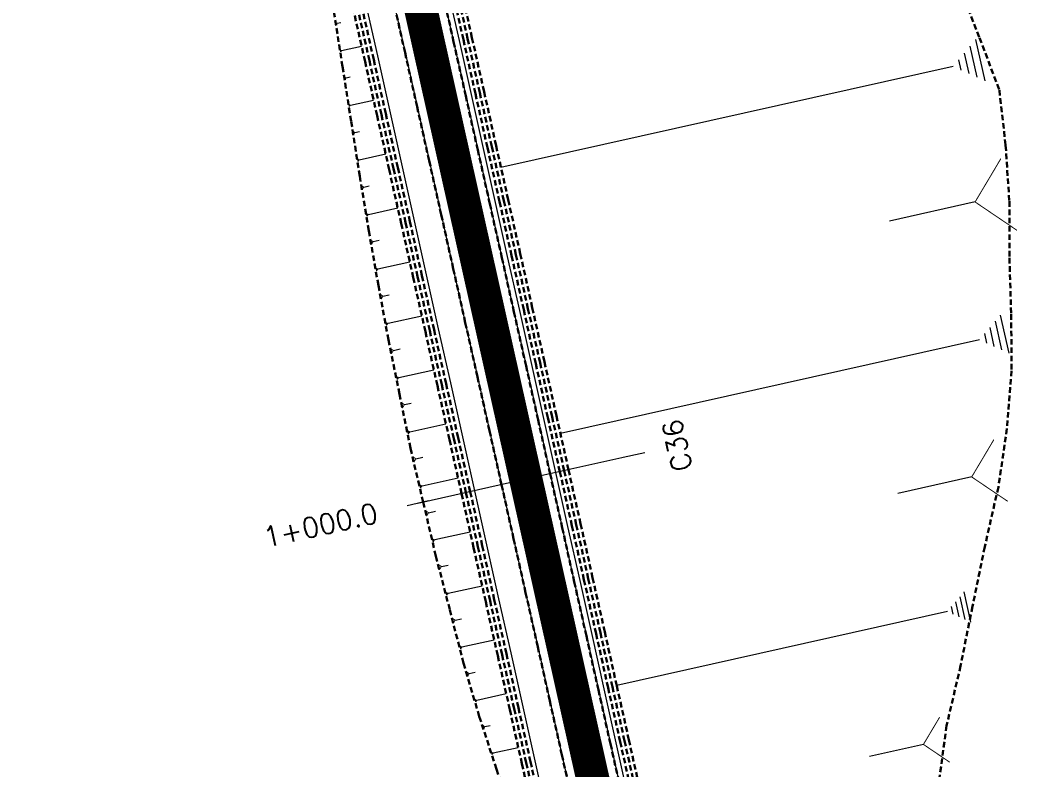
# Model space of a CAD drawing. Header units: metres. Extents: x 544752 to 548977, y 1840603 to 1844608.
# Drawn here: x 545367 to 545457.1, y 1843943.5 to 1844011.2 of the extents above; entities that cross this region are included whole.
import ezdxf

# ---------------------------------------------------------------- set-up
doc = ezdxf.new("R2010")
doc.units = ezdxf.units.M
doc.header["$MEASUREMENT"] = 0
for name, pattern in [('ACAD_ISO02W100', [15, 12, -3]), ('Anordnung Grundriss$0$GESTRICHELT', [0.75, 0.5, -0.25]), ('HIDDEN', [0.375, 0.25, -0.125])]:
    doc.linetypes.add(name, pattern=pattern)
doc.layers.add('C-ROAD', color=7, linetype='Continuous')
for name, color, linetype, lineweight in [('C-ROAD-CORR', 5, 'Continuous', 0), ('C-ROAD-SAMP', 150, 'HIDDEN', 0), ('C-ROAD-SAMP-TEXT', 11, 'Continuous', 0), ('C-TOPO-FEAT', 94, 'Continuous', 5)]:
    doc.layers.add(name, color=color, linetype=linetype, lineweight=lineweight)

msp = doc.modelspace()

# ---------------------------------------------------------------- linework, layer by layer
at = {"layer": 'C-ROAD-CORR', "color": 160, "linetype": 'Continuous'}
for p, q in [((545395.6941665894, 1844010.945979953, 733.9201215191057), (545396.0150480648, 1844011.017652303, 733.591333065825)), ((545454.2378972895, 1844005.740307714, 774.7810101103536), (545453.4049080436, 1844009.469651295, 774.7810101103536)), ((545395.9652307082, 1844008.536756684, 733.8813694853762), (545396.0020951456, 1844008.371712354, 733.8813694853762)), ((545395.9973461514, 1844008.522270216, 733.8531842756388), (545396.0249944793, 1844008.398486968, 733.8531842756388)), ((545396.0294615944, 1844008.507783747, 733.8249990659014), (545396.047893813, 1844008.425261582, 733.8249990659014)), ((545396.0615770374, 1844008.493297279, 733.7968138561639), (545396.0707931467, 1844008.452036196, 733.7968138561639)), ((545396.0936924805, 1844008.47881081, 733.7686286464265), (545397.9012216254, 1844008.882542005, 731.916559401687)), ((545453.5122163702, 1844006.06764412, 774.144136788037), (545452.8874744357, 1844008.864651806, 774.144136788037)), ((545452.0608545316, 1844006.722316934, 772.8703901434039), (545451.8526072202, 1844007.654652829, 772.8703901434039)), ((545452.786535451, 1844006.394980527, 773.5072634657205), (545452.3700408279, 1844008.259652318, 773.5072634657205)), ((545451.3351736123, 1844007.049653341, 772.2335168210874), (545410.4922243331, 1843997.926938638, 730.3841389360354)), ((545396.4935985741, 1844006.011699683, 733.616748916471), (545396.8701040094, 1844006.095796247, 733.2309658494773)), ((545396.8940141723, 1844003.544666304, 733.4643507644199), (545398.9889761551, 1844004.012598733, 731.3177659261481)), ((545396.7451244405, 1844003.611826716, 733.5950196237126), (545396.7878510515, 1844003.420537077, 733.5950196237126)), ((545396.7823468735, 1844003.595036613, 733.5623524088894), (545396.8143918316, 1844003.451569384, 733.5623524088894)), ((545396.8195693064, 1844003.57824651, 733.5296851940662), (545396.8409326118, 1844003.482601691, 733.5296851940662)), ((545396.8567917394, 1844003.561456407, 733.4970179792431), (545396.867473392, 1844003.513633997, 733.4970179792431)), ((545397.2930193407, 1844001.077418527, 733.3133876451506), (545397.7251508338, 1844001.173939772, 732.8706078148405)), ((545397.5204891586, 1843998.686387262, 733.3132363270765), (545397.5691629585, 1843998.468471697, 733.3132363270765)), ((545397.5628926445, 1843998.667260116, 733.2760221076614), (545397.5993979945, 1843998.503823442, 733.2760221076614)), ((545397.6052961305, 1843998.648132971, 733.2388078882464), (545397.6296330304, 1843998.539175188, 733.2388078882464)), ((545397.6476996164, 1843998.629005825, 733.2015936688313), (545397.6598680664, 1843998.574526934, 733.2015936688313)), ((545397.6901031024, 1843998.609878679, 733.1643794494162), (545400.0766663682, 1843999.142943411, 730.7190078559677)), ((545398.0968973893, 1843996.143861113, 733.005486679862), (545398.5838061472, 1843996.252617453, 732.5065797946789)), ((545453.3269198288, 1843994.800833665, 770.0206412966318), (545445.5837718581, 1843993.071317773, 762.0866911005793)), ((545398.517150167, 1843993.679953382, 732.8328941938421), (545401.1647932456, 1843994.271333115, 730.1200094082076)), ((545398.3289811834, 1843993.764831677, 732.9980353771812), (545398.3829796886, 1843993.52307708, 732.9980353771812)), ((545398.3760234292, 1843993.743612103, 732.9567500813464), (545398.4165223083, 1843993.562296156, 732.9567500813464)), ((545398.4230656752, 1843993.722392529, 732.9154647855116), (545398.4500649278, 1843993.601515231, 732.9154647855116)), ((545398.470107921, 1843993.701172956, 732.8741794896769), (545398.4836075475, 1843993.640734307, 732.8741794896769)), ((545398.9449320576, 1843991.217300692, 732.6526301070567), (545399.4782165021, 1843991.336415543, 732.106204772193)), ((545399.3832782814, 1843988.756408987, 732.4616017581191), (545402.2534197109, 1843989.397486135, 729.5207359444536)), ((545399.1792962569, 1843988.848420147, 732.640620809382), (545399.2378326013, 1843988.586349369, 732.640620809382)), ((545399.230291763, 1843988.825417357, 732.5958660465662), (545399.2741940214, 1843988.628864273, 732.5958660465662)), ((545399.2812872692, 1843988.802414567, 732.5511112837505), (545399.3105554413, 1843988.671379178, 732.5511112837505)), ((545399.3322827753, 1843988.779411777, 732.5063565209348), (545399.3469168614, 1843988.713894083, 732.5063565209348)), ((545399.831152675, 1843986.297200273, 732.2608553641577), (545400.4035304611, 1843986.425047046, 731.6743733717972)), ((545400.2925175107, 1843983.840374418, 732.046349693793), (545403.3424970949, 1843984.521620364, 728.9212142563234)), ((545455.7341063167, 1843981.433137236, 767.9867834488025), (545455.1550722192, 1843984.025508153, 767.9867834488025)), ((545456.4066944255, 1843981.12974966, 768.5770613685335), (545455.6346489622, 1843984.586244216, 768.5770613685335)), ((545400.0757543213, 1843983.93815084, 732.236585772732), (545400.1379584529, 1843983.659659154, 732.236585772732)), ((545400.1299451187, 1843983.913706735, 732.1890267529973), (545400.1765982173, 1843983.70483797, 732.1890267529973)), ((545400.184135916, 1843983.889262629, 732.1414677332625), (545400.2152379819, 1843983.750016786, 732.1414677332625)), ((545400.2383267133, 1843983.864818524, 732.0939087135278), (545400.2538777463, 1843983.795195602, 732.0939087135278)), ((545455.0615182079, 1843981.736524811, 767.3965055290715), (545454.6754954762, 1843983.464772089, 767.3965055290715)), ((545454.3889300991, 1843982.039912387, 766.8062276093406), (545454.1959187333, 1843982.904036026, 766.8062276093406)), ((545400.7699589424, 1843981.386630875, 731.8154225791707), (545401.3713755318, 1843981.520963778, 731.1991862259765)), ((545401.2702893999, 1843978.937275766, 731.5611154616337), (545404.4320790282, 1843979.643495695, 728.3214148209225)), ((545401.0455798286, 1843979.0386366, 731.7583254575426), (545401.1100643186, 1843978.749935611, 731.7583254575426)), ((545401.1017572214, 1843979.013296392, 731.7090229585654), (545401.150120589, 1843978.79677065, 731.7090229585654)), ((545401.1579346142, 1843978.987956183, 731.6597204595881), (545401.1901768593, 1843978.843605689, 731.6597204595881)), ((545401.2141120071, 1843978.962615974, 731.6104179606109), (545401.2302331296, 1843978.890440727, 731.6104179606109)), ((545401.771021956, 1843976.488001683, 731.3063972236788), (545402.3895467274, 1843976.626155885, 730.6726311184435)), ((545402.0413851936, 1843974.143015596, 731.2537730616102), (545402.1076583983, 1843973.846306423, 731.2537730616102)), ((545402.0991208731, 1843974.116972484, 731.2031029763878), (545402.1488257766, 1843973.894440604, 731.2031029763878)), ((545402.1568565526, 1843974.090929371, 731.1524328911653), (545402.1899931551, 1843973.942574785, 731.1524328911653)), ((545402.2723279117, 1843974.038843146, 731.0510927207204), (545405.521821411, 1843974.764652684, 727.72152706039)), ((545402.2145922321, 1843974.064886259, 731.1017628059428), (545402.2311605334, 1843973.990708965, 731.1017628059428)), ((545402.8032330314, 1843971.596183012, 730.7654710760302), (545403.4328625608, 1843971.736817581, 730.1203265756685)), ((545403.3764114775, 1843969.162803853, 730.4365506937768), (545406.6116487948, 1843969.885429118, 727.1215925080114)), ((545453.0189064612, 1843969.957118337, 761.4028791674499), (545446.3520854646, 1843968.468011722, 754.5717781792702)), ((545403.1464819516, 1843969.266519278, 730.6383418352254), (545403.2124644023, 1843968.971111827, 730.6383418352254)), ((545403.203964333, 1843969.240590422, 730.5878940498633), (545403.2534511711, 1843969.019034834, 730.5878940498633)), ((545403.2614467145, 1843969.214661566, 730.5374462645011), (545403.2944379399, 1843969.06695784, 730.5374462645011)), ((545403.318929096, 1843969.188732709, 730.486998479139), (545403.3354247087, 1843969.114880847, 730.486998479139)), ((545403.947664661, 1843966.728969747, 730.1096055289389), (545404.5667669438, 1843966.867252942, 729.4752476816267)), ((545404.2897815508, 1843964.396601997, 729.9841634519399), (545404.3547468024, 1843964.10574861, 729.9841634519399)), ((545404.3463777718, 1843964.371072866, 729.9344933801593), (545404.3951017105, 1843964.152932825, 729.9344933801593)), ((545404.4029739928, 1843964.345543734, 729.8848233083787), (545404.4354566187, 1843964.200117041, 729.8848233083787)), ((545404.4595702138, 1843964.320014603, 729.8351532365981), (545404.4758115268, 1843964.247301256, 729.8351532365981)), ((545404.5161664349, 1843964.294485472, 729.7854831648175), (545407.701528659, 1843965.005970595, 726.5216290659154)), ((545405.106617369, 1843961.865457764, 729.4388148984806), (545405.7123720371, 1843962.000759624, 728.8181335701184)), ((545405.7284500287, 1843959.444231563, 729.0599117169481), (545408.7910118741, 1843960.128287893, 725.9218839734822)), ((545405.5107926134, 1843959.542411347, 729.2509325880333), (545405.5732533593, 1843959.262770784, 729.2509325880333)), ((545405.5652069672, 1843959.517866401, 729.203177370262), (545405.6120525267, 1843959.308135979, 729.203177370262)), ((545405.619621321, 1843959.493321455, 729.1554221524907), (545405.650851694, 1843959.353501173, 729.1554221524907)), ((545405.6740356749, 1843959.468776509, 729.1076669347194), (545405.6896508613, 1843959.398866368, 729.1076669347194)), ((545452.4204203591, 1843957.084183462, 756.6464872374565), (545451.9633338086, 1843959.130587785, 756.6464872374565)), ((545452.9513579672, 1843956.844690864, 757.1124496037819), (545452.341909233, 1843959.573229962, 757.1124496037819)), ((545451.358545143, 1843957.563168658, 755.7145625048058), (545451.2061829596, 1843958.245303433, 755.7145625048058)), ((545451.8894827511, 1843957.32367606, 756.1805248711312), (545451.584758384, 1843958.687945609, 756.1805248711312)), ((545406.3495638266, 1843957.022817231, 728.6817478917643), (545406.9256791992, 1843957.151498834, 728.0914362135799)), ((545450.8276075351, 1843957.802661257, 755.2486001384805), (545420.945248474, 1843951.128112989, 724.6298970694404)), ((545406.9696448996, 1843954.601132626, 728.3046462341282), (545409.8803467356, 1843955.251269379, 725.3222205476125)), ((545406.7627802319, 1843954.694444074, 728.4861951556696), (545406.8221438031, 1843954.42866975, 728.4861951556696)), ((545406.8144963988, 1843954.671116212, 728.4408079252843), (545406.8590190773, 1843954.471785469, 728.4408079252843)), ((545406.8662125657, 1843954.64778835, 728.3954206948989), (545406.8958943514, 1843954.514901188, 728.3954206948989)), ((545406.9179287327, 1843954.624460488, 728.3500334645136), (545406.9327696254, 1843954.558016907, 728.3500334645136)), ((545407.6204295695, 1843952.188064085, 727.8959070523744), (545408.1614513535, 1843952.308907155, 727.3415537188407)), ((545408.1269847988, 1843949.872476329, 727.6069761482473), (545408.1810900385, 1843949.630243876, 727.6069761482473)), ((545408.1741200292, 1843949.851214812, 727.56560924723), (545408.2146989589, 1843949.669540473, 727.56560924723)), ((545408.2212552596, 1843949.829953295, 727.5242423462126), (545408.2483078793, 1843949.708837069, 727.5242423462126)), ((545408.2683904899, 1843949.808691779, 727.4828754451953), (545408.2819167998, 1843949.748133665, 727.4828754451953)), ((545408.3155257202, 1843949.787430262, 727.441508544178), (545410.9684021729, 1843950.379978926, 724.7232614266776)), ((545409.0371166951, 1843947.395210407, 726.9597105510785), (545409.5145284293, 1843947.501845484, 726.4705347099043)), ((545409.7976598071, 1843945.015360592, 726.4376304071388), (545412.0540750469, 1843945.519355353, 724.1256138731449)), ((545448.6590289132, 1843945.790279297, 749.1635105385029), (545443.7853375254, 1843944.701687586, 744.1697244339312)), ((545409.6372955324, 1843945.087696882, 726.5783695746659), (545409.6833149717, 1843944.881665049, 726.5783695746659)), ((545409.6773866011, 1843945.069612809, 726.5431847827841), (545409.7119011806, 1843944.915088935, 726.5431847827841)), ((545409.7174776698, 1843945.051528737, 726.5079999909024), (545409.7404873894, 1843944.948512821, 726.5079999909024)), ((545409.7575687384, 1843945.033444664, 726.4728151990206), (545409.7690735983, 1843944.981936706, 726.4728151990206))]:
    msp.add_line(p, q, dxfattribs=at)
at = {"layer": 'C-ROAD-CORR', "color": 5, "linetype": 'Anordnung Grundriss$0$GESTRICHELT', "lineweight": 30, "extrusion": (-0.6901016897493931, -0.1541416805996706, -0.7071067812621666), "const_width": 0.1, "elevation": -661136.3962787763}
msp.add_lwpolyline([(-1680774.099952846, -660098.293246229), (-1680774.237491064, -660098.4766305205), (-1680774.375029283, -660098.2932462291)], dxfattribs=at)
at = {"layer": 'C-ROAD-CORR', "color": 5, "linetype": 'Anordnung Grundriss$0$GESTRICHELT', "lineweight": 30, "extrusion": (-0.6901016898466238, -0.1541416802232907, -0.7071067812493211), "const_width": 0.1, "elevation": -661135.9722320348}
msp.add_lwpolyline([(-1680769.086740106, -660098.2664199496), (-1680769.248120212, -660098.4815934259), (-1680769.40950032, -660098.2664199494)], dxfattribs=at)
at = {"layer": 'C-ROAD-CORR', "color": 5, "linetype": 'Anordnung Grundriss$0$GESTRICHELT', "lineweight": 30, "extrusion": (-0.6901016899308944, -0.1541416805269832, -0.7071067811008754), "const_width": 0.1, "elevation": -661135.5494323177}
msp.add_lwpolyline([(-1680764.072647389, -660098.2405701012), (-1680764.257870283, -660098.4875339611), (-1680764.443093179, -660098.2405701012)], dxfattribs=at)
at = {"layer": 'C-ROAD-CORR', "color": 5, "linetype": 'Anordnung Grundriss$0$GESTRICHELT', "lineweight": 30, "extrusion": (-0.6901016898836101, -0.1541416803476895, 0.7071067811861066), "const_width": 0.1, "elevation": -660110.2329958011}
msp.add_lwpolyline([(-1680749.236575672, 661203.6318510281), (-1680745.917659306, 661199.2066292063), (-1680742.59874294, 661203.6318510285)], dxfattribs=at)
at = {"layer": 'C-ROAD-CORR', "color": 5, "linetype": 'Anordnung Grundriss$0$GESTRICHELT', "lineweight": 30, "extrusion": (-0.6901016899376758, -0.1541416802856716, -0.7071067811468603), "const_width": 0.1, "elevation": -661135.125562981}
msp.add_lwpolyline([(-1680759.059333627, -660098.2209191116), (-1680759.268035496, -660098.4991882691), (-1680759.476737363, -660098.2209191119)], dxfattribs=at)
at = {"layer": 'C-ROAD-CORR', "color": 5, "linetype": 'Anordnung Grundriss$0$GESTRICHELT', "lineweight": 30, "extrusion": (-0.6901016899475554, -0.1541416804055007, -0.7071067811110968), "const_width": 0.1, "elevation": -661134.7021238876}
msp.add_lwpolyline([(-1680754.046359272, -660098.2699239634), (-1680754.274938975, -660098.5746969018), (-1680754.50351868, -660098.2699239636)], dxfattribs=at)
at = {"layer": 'C-ROAD-CORR', "color": 5, "linetype": 'Anordnung Grundriss$0$GESTRICHELT', "lineweight": 30, "extrusion": (-0.6901016898544614, -0.1541416803796674, -0.7071067812075835), "const_width": 0.1, "elevation": -661134.2781887712}
msp.add_lwpolyline([(-1680749.034645012, -660098.3778803784), (-1680749.279981146, -660098.7049952262), (-1680749.525317282, -660098.3778803784)], dxfattribs=at)
at = {"layer": 'C-ROAD-CORR', "color": 5, "linetype": 'Anordnung Grundriss$0$GESTRICHELT', "lineweight": 30, "extrusion": (-0.6901016897979997, -0.1541416802755276, -0.7071067812853887), "const_width": 0.1, "elevation": -661133.8539458315}
msp.add_lwpolyline([(-1680744.025190614, -660098.56712418), (-1680744.282973543, -660098.9108347518), (-1680744.540756472, -660098.5671241799)], dxfattribs=at)
at = {"layer": 'C-ROAD-CORR', "color": 5, "linetype": 'Anordnung Grundriss$0$GESTRICHELT', "lineweight": 30, "extrusion": (-0.6901016899519026, -0.1541416801931216, -0.7071067811531506), "const_width": 0.1, "elevation": -661133.429694781}
msp.add_lwpolyline([(-1680739.018964317, -660098.8527192493), (-1680739.284080262, -660099.2062071749), (-1680739.549196206, -660098.8527192489)], dxfattribs=at)
at = {"layer": 'C-ROAD-CORR', "color": 5, "linetype": 'Anordnung Grundriss$0$GESTRICHELT', "lineweight": 30, "extrusion": (-0.6901016898781309, -0.1541416803442137, 0.7071067811922117), "const_width": 0.1, "elevation": -660112.2846518664}
msp.add_lwpolyline([(-1680724.59612718, 661192.8810397824), (-1680721.738552792, 661189.0709405993), (-1680718.880978405, 661192.8810397827)], dxfattribs=at)
at = {"layer": 'C-ROAD-CORR', "color": 5, "linetype": 'Anordnung Grundriss$0$GESTRICHELT', "lineweight": 30, "extrusion": (-0.690101689866415, -0.1541416802462902, -0.7071067812249922), "const_width": 0.1, "elevation": -661133.0055511608}
msp.add_lwpolyline([(-1680734.014924271, -660099.1873485717), (-1680734.284800005, -660099.5471828851), (-1680734.554675741, -660099.1873485717)], dxfattribs=at)
at = {"layer": 'C-ROAD-CORR', "color": 5, "linetype": 'Anordnung Grundriss$0$GESTRICHELT', "lineweight": 30, "extrusion": (-0.6901016898554275, -0.1541416804044947, -0.7071067812012285), "const_width": 0.1, "elevation": -661132.5816036698}
msp.add_lwpolyline([(-1680729.019593088, -660099.6969069691), (-1680729.284956569, -660100.050724944), (-1680729.55032005, -660099.6969069691)], dxfattribs=at)
at = {"layer": 'C-ROAD-CORR', "color": 5, "linetype": 'Anordnung Grundriss$0$GESTRICHELT', "lineweight": 30, "extrusion": (-0.6901016898736633, -0.1541416803027486, -0.7071067812056109), "const_width": 0.1, "elevation": -661132.1572307119}
msp.add_lwpolyline([(-1680724.026261231, -660100.2288115902), (-1680724.285903574, -660100.5750013809), (-1680724.545545917, -660100.22881159)], dxfattribs=at)
at = {"layer": 'C-ROAD-CORR', "color": 5, "linetype": 'Anordnung Grundriss$0$GESTRICHELT', "lineweight": 30, "extrusion": (-0.6901016898336052, -0.154141680365067, -0.7071067812311208), "const_width": 0.1, "elevation": -661131.7333032828}
msp.add_lwpolyline([(-1680719.041743854, -660100.8925251615), (-1680719.288682018, -660101.2217760463), (-1680719.53562018, -660100.8925251615)], dxfattribs=at)
at = {"layer": 'C-ROAD-CORR', "color": 5, "linetype": 'Anordnung Grundriss$0$GESTRICHELT', "lineweight": 30, "extrusion": (-0.690101689799598, -0.1541416805256303, -0.7071067812293091), "const_width": 0.1, "elevation": -661131.3096970406}
msp.add_lwpolyline([(-1680714.061050992, -660101.6003183514), (-1680714.292947122, -660101.9095131921), (-1680714.524843253, -660101.6003183511)], dxfattribs=at)
at = {"layer": 'C-ROAD-CORR', "color": 5, "linetype": 'Anordnung Grundriss$0$GESTRICHELT', "lineweight": 30, "extrusion": (-0.6901016898892787, -0.1541416803300088, 0.7071067811844286), "const_width": 0.1, "elevation": -660114.2052962735}
msp.add_lwpolyline([(-1680701.192317953, 661176.4678120102), (-1680699.10332596, 661173.6824893525), (-1680697.014333967, 661176.4678120102)], dxfattribs=at)
at = {"layer": 'C-ROAD-CORR', "color": 5, "linetype": 'Anordnung Grundriss$0$GESTRICHELT', "lineweight": 30, "extrusion": (-0.6901016899528932, -0.1541416804046125, -0.7071067811060812), "const_width": 0.1, "elevation": -661130.8864461742}
msp.add_lwpolyline([(-1680709.102102403, -660102.5371722688), (-1680709.306733597, -660102.8100138616), (-1680709.511364791, -660102.5371722688)], dxfattribs=at)
at = {"layer": 'C-ROAD-CORR', "color": 5, "linetype": 'Anordnung Grundriss$0$GESTRICHELT', "lineweight": 30}
msp.add_polyline3d([(545405.1255291117, 1844014.155410442, 732.4451082869776), (545406.2154753861, 1844009.275654596, 731.845108286982), (545407.3054216605, 1844004.39589875, 731.2451082869865), (545408.395367935, 1843999.516142903, 730.6451082869909), (545409.4853142092, 1843994.636387057, 730.0451082869953), (545410.5752604837, 1843989.756631211, 729.4451082869997), (545411.6652067581, 1843984.876875365, 728.8451082870041), (545412.7551530325, 1843979.997119518, 728.2451082870086), (545413.8450993069, 1843975.117363672, 727.645108287013), (545414.9350455813, 1843970.237607826, 727.0451082870175), (545416.0249918557, 1843965.35785198, 726.4451082870219), (545417.11493813, 1843960.478096134, 725.8451082870263), (545418.2048844044, 1843955.598340287, 725.2451082870307), (545419.2948306788, 1843950.718584441, 724.6451082870351), (545420.3847769533, 1843945.838828595, 724.0451082870395), (545421.4747232277, 1843940.959072748, 723.4451082870439)], dxfattribs=at)
at = {"layer": 'C-ROAD-CORR', "color": 160, "linetype": 'Anordnung Grundriss$0$GESTRICHELT', "lineweight": 30}
msp.add_polyline3d([(545405.1255291117, 1844014.155410442, 732.2951082869777), (545406.2154753861, 1844009.275654596, 731.6951082869821), (545407.3054216605, 1844004.39589875, 731.0951082869865), (545408.395367935, 1843999.516142903, 730.4951082869909), (545409.4853142092, 1843994.636387057, 729.8951082869953), (545410.5752604837, 1843989.756631211, 729.2951082869997), (545411.6652067581, 1843984.876875365, 728.6951082870041), (545412.7551530325, 1843979.997119518, 728.0951082870087), (545413.8450993069, 1843975.117363672, 727.4951082870131), (545414.9350455813, 1843970.237607826, 726.8951082870175), (545416.0249918557, 1843965.35785198, 726.2951082870219), (545417.11493813, 1843960.478096134, 725.6951082870263), (545418.2048844044, 1843955.598340287, 725.0951082870307), (545419.2948306788, 1843950.718584441, 724.4951082870351), (545420.3847769533, 1843945.838828595, 723.8951082870395), (545421.4747232277, 1843940.959072748, 723.295108287044)], dxfattribs=at)
at = {"layer": 'C-ROAD-CORR', "color": 92, "linetype": 'Anordnung Grundriss$0$GESTRICHELT', "lineweight": 30}
for points in [[(545406.003885164, 1844014.351600772, 732.0251082869777), (545407.0938314385, 1844009.471844925, 731.4251082869821), (545408.1837777129, 1844004.592089079, 730.8251082869865), (545409.2737239873, 1843999.712333233, 730.2251082869909), (545410.3636702616, 1843994.832577387, 729.6251082869953), (545411.453616536, 1843989.95282154, 729.0251082869997), (545412.5435628104, 1843985.073065694, 728.4251082870042), (545413.6335090848, 1843980.193309848, 727.8251082870087), (545414.7234553592, 1843975.313554002, 727.2251082870131), (545415.8134016336, 1843970.433798156, 726.6251082870175), (545416.903347908, 1843965.554042309, 726.0251082870219), (545417.9932941823, 1843960.674286463, 725.4251082870263), (545419.0832404568, 1843955.794530617, 724.8251082870307), (545420.1731867312, 1843950.914774771, 724.2251082870351), (545421.2631330056, 1843946.035018924, 723.6251082870396), (545422.35307928, 1843941.155263078, 723.025108287044)], [(545406.3942656317, 1844014.438796474, 732.0251082869777), (545407.4842119061, 1844009.559040627, 731.4251082869821), (545408.5741581805, 1844004.679284781, 730.8251082869865), (545409.6641044549, 1843999.799528935, 730.2251082869909), (545410.7540507292, 1843994.919773089, 729.6251082869953), (545411.8439970036, 1843990.040017242, 729.0251082869997), (545412.933943278, 1843985.160261396, 728.4251082870042), (545414.0238895525, 1843980.28050555, 727.8251082870087), (545415.1138358269, 1843975.400749704, 727.2251082870131), (545416.2037821013, 1843970.520993857, 726.6251082870175), (545417.2937283757, 1843965.641238011, 726.0251082870219), (545418.38367465, 1843960.761482165, 725.4251082870263), (545419.4736209244, 1843955.881726319, 724.8251082870307), (545420.5635671988, 1843951.001970473, 724.2251082870351), (545421.6535134732, 1843946.122214626, 723.6251082870396), (545422.7434597476, 1843941.24245878, 723.025108287044)]]:
    msp.add_polyline3d(points, dxfattribs=at)
at = {"layer": 'C-ROAD-CORR', "color": 1, "linetype": 'Anordnung Grundriss$0$GESTRICHELT', "lineweight": 30}
for points in [[(545406.7846460994, 1844014.525992176, 732.4251082869777), (545407.8745923738, 1844009.646236329, 731.8251082869821), (545408.9645386483, 1844004.766480483, 731.2251082869865), (545410.0544849227, 1843999.886724637, 730.6251082869909), (545411.144431197, 1843995.00696879, 730.0251082869953), (545412.2343774714, 1843990.127212944, 729.4251082869997), (545413.3243237458, 1843985.247457098, 728.8251082870041), (545414.4142700202, 1843980.367701252, 728.2251082870087), (545415.5042162946, 1843975.487945406, 727.6251082870131), (545416.594162569, 1843970.608189559, 727.0251082870175), (545417.6841088434, 1843965.728433713, 726.4251082870219), (545418.7740551177, 1843960.848677867, 725.8251082870263), (545419.8640013922, 1843955.968922021, 725.2251082870307), (545420.9539476666, 1843951.089166174, 724.6251082870351), (545422.043893941, 1843946.209410328, 724.0251082870395), (545423.1338402154, 1843941.329654482, 723.4251082870439)], [(545451.8918461394, 1844014.354759148, 775.210205947467), (545453.7223537667, 1844009.640415694, 775.3690157896551), (545455.5166221932, 1844004.917977822, 775.4906934457304), (545456.084400397, 1843999.921590087, 774.3556584080915), (545456.4214548854, 1843994.873667713, 772.984214293129), (545456.4292310494, 1843989.752197461, 771.2753779655378), (545456.5822998232, 1843984.663179887, 769.7154144651229), (545456.6263855025, 1843979.549819759, 768.0437823712125), (545456.2039160106, 1843974.332249485, 765.8940985202328), (545455.426912011, 1843969.035490092, 763.3811439250032), (545454.1907928005, 1843963.636182348, 760.397760864282), (545453.0926253077, 1843958.267687613, 757.5557288486891), (545452.0188557446, 1843952.90464242, 754.7386959625271), (545450.7560043007, 1843947.499363743, 751.7279219478237), (545450.0341255823, 1843942.214917178, 749.2714509994482)]]:
    msp.add_polyline3d(points, dxfattribs=at)
at = {"layer": 'C-ROAD-CORR', "color": 11, "linetype": 'Anordnung Grundriss$0$GESTRICHELT', "lineweight": 30}
msp.add_polyline3d([(545451.8918461394, 1844014.354759148, 775.210205947467), (545453.7223537667, 1844009.640415694, 775.3690157896551), (545455.5166221932, 1844004.917977822, 775.4906934457304), (545456.084400397, 1843999.921590087, 774.3556584080915), (545456.4214548854, 1843994.873667713, 772.984214293129), (545456.4292310494, 1843989.752197461, 771.2753779655378), (545456.5822998232, 1843984.663179887, 769.7154144651229), (545456.6263855025, 1843979.549819759, 768.0437823712125), (545456.2039160106, 1843974.332249485, 765.8940985202328), (545455.426912011, 1843969.035490092, 763.3811439250032), (545454.1907928005, 1843963.636182348, 760.397760864282), (545453.0926253077, 1843958.267687613, 757.5557288486891), (545452.0188557446, 1843952.90464242, 754.7386959625271), (545450.7560043007, 1843947.499363743, 751.7279219478237), (545450.0341255823, 1843942.214917178, 749.2714509994482)], dxfattribs=at)
at = {"layer": 'C-ROAD-CORR', "color": 150, "linetype": 'Anordnung Grundriss$0$GESTRICHELT', "lineweight": 30}
msp.add_polyline3d([(545402.9296389809, 1844013.664934619, 732.5126082869776), (545404.0195852553, 1844008.785178772, 731.912608286982), (545405.1095315297, 1844003.905422926, 731.3126082869865), (545406.1994778041, 1843999.02566708, 730.7126082869909), (545407.2894240784, 1843994.145911234, 730.1126082869953), (545408.3793703528, 1843989.266155388, 729.5126082869997), (545409.4693166272, 1843984.386399541, 728.9126082870041), (545410.5592629017, 1843979.506643695, 728.3126082870086), (545411.6492091761, 1843974.626887849, 727.712608287013), (545412.7391554505, 1843969.747132003, 727.1126082870175), (545413.8291017249, 1843964.867376156, 726.5126082870219), (545414.9190479992, 1843959.98762031, 725.9126082870263), (545416.0089942736, 1843955.107864464, 725.3126082870307), (545417.098940548, 1843950.228108618, 724.7126082870351), (545418.1888868224, 1843945.348352771, 724.1126082870395), (545419.2788330968, 1843940.468596925, 723.5126082870439)], dxfattribs=at)
msp.add_polyline3d([(545402.9296389809, 1844013.664934619, 732.5126082869776), (545404.0195852553, 1844008.785178772, 731.912608286982), (545405.1095315297, 1844003.905422926, 731.3126082869865), (545406.1994778041, 1843999.02566708, 730.7126082869909), (545407.2894240784, 1843994.145911234, 730.1126082869953), (545408.3793703528, 1843989.266155388, 729.5126082869997), (545409.4693166272, 1843984.386399541, 728.9126082870041), (545410.5592629017, 1843979.506643695, 728.3126082870086), (545411.6492091761, 1843974.626887849, 727.712608287013), (545412.7391554505, 1843969.747132003, 727.1126082870175), (545413.8291017249, 1843964.867376156, 726.5126082870219), (545414.9190479992, 1843959.98762031, 725.9126082870263), (545416.0089942736, 1843955.107864464, 725.3126082870307), (545417.098940548, 1843950.228108618, 724.7126082870351), (545418.1888868224, 1843945.348352771, 724.1126082870395), (545419.2788330968, 1843940.468596925, 723.5126082870439)], dxfattribs=at)
at = {"layer": 'C-ROAD-SAMP', "color": 1, "linetype": 'Continuous', "lineweight": 13}
msp.add_lwpolyline([(545422.4986671428, 1843971.927024552), (545412.7391554504, 1843969.747132003), (545402.9796437579, 1843967.567239454)], dxfattribs=at)
at = {"layer": 'C-ROAD-SAMP-TEXT', "color": 4, "linetype": 'Continuous', "lineweight": 9}
msp.add_line((545423.4746183121, 1843972.145013807), (545421.5227159736, 1843971.709035297), dxfattribs=at)
at = {"layer": 'C-ROAD-SAMP-TEXT', "color": 1, "linetype": 'Continuous', "lineweight": -3}
msp.add_line((545411.7632042811, 1843969.529142748), (545413.7151066196, 1843969.965121258), dxfattribs=at)
at = {"layer": 'C-ROAD-SAMP-TEXT', "color": 4, "linetype": 'Continuous', "lineweight": 5}
msp.add_line((545403.9555949272, 1843967.785228709), (545402.0036925887, 1843967.349250199), dxfattribs=at)
at = {"layer": 'C-TOPO-FEAT', "color": 94, "linetype": 'Continuous', "lineweight": 0, "ltscale": 2}
for points in [[(545405.1255291117, 1844014.155410442, 731.9951082869776), (545406.2154753861, 1844009.275654596, 731.395108286982), (545407.3054216605, 1844004.39589875, 730.7951082869864), (545408.395367935, 1843999.516142903, 730.1951082869908), (545409.4853142092, 1843994.636387057, 729.5951082869952), (545410.5752604837, 1843989.756631211, 728.9951082869997), (545411.6652067581, 1843984.876875365, 728.3951082870041), (545412.7551530325, 1843979.997119518, 727.7951082870086), (545413.8450993069, 1843975.117363672, 727.195108287013), (545414.9350455813, 1843970.237607826, 726.5951082870174), (545416.0249918557, 1843965.35785198, 725.9951082870218), (545417.11493813, 1843960.478096134, 725.3951082870262), (545418.2048844044, 1843955.598340287, 724.7951082870306), (545419.2948306788, 1843950.718584441, 724.195108287035), (545420.3847769533, 1843945.838828595, 723.5951082870395), (545421.4747232277, 1843940.959072748, 722.9951082870439)], [(545405.6135046963, 1844014.26440507, 732.4251082869777), (545406.7034509707, 1844009.384649223, 731.8251082869821), (545407.7933972451, 1844004.504893377, 731.2251082869865), (545408.8833435195, 1843999.625137531, 730.6251082869909), (545409.9732897938, 1843994.745381685, 730.0251082869953), (545411.0632360682, 1843989.865625839, 729.4251082869997), (545412.1531823426, 1843984.985869992, 728.8251082870041), (545413.2431286171, 1843980.106114146, 728.2251082870087), (545414.3330748915, 1843975.2263583, 727.6251082870131), (545415.4230211659, 1843970.346602454, 727.0251082870175), (545416.5129674403, 1843965.466846607, 726.4251082870219), (545417.6029137146, 1843960.587090761, 725.8251082870263), (545418.692859989, 1843955.707334915, 725.2251082870307), (545419.7828062634, 1843950.827579069, 724.6251082870351), (545420.8727525378, 1843945.947823222, 724.0251082870395), (545421.9626988122, 1843941.068067376, 723.4251082870439)], [(545402.9296389809, 1844013.664934619, 732.3626082869777), (545404.0195852553, 1844008.785178772, 731.7626082869821), (545405.1095315297, 1844003.905422926, 731.1626082869865), (545406.1994778041, 1843999.02566708, 730.5626082869909), (545407.2894240784, 1843994.145911234, 729.9626082869953), (545408.3793703528, 1843989.266155388, 729.3626082869997), (545409.4693166272, 1843984.386399541, 728.7626082870041), (545410.5592629017, 1843979.506643695, 728.1626082870087), (545411.6492091761, 1843974.626887849, 727.5626082870131), (545412.7391554505, 1843969.747132003, 726.9626082870175), (545413.8291017249, 1843964.867376156, 726.3626082870219), (545414.9190479992, 1843959.98762031, 725.7626082870263), (545416.0089942736, 1843955.107864464, 725.1626082870307), (545417.098940548, 1843950.228108618, 724.5626082870351), (545418.1888868224, 1843945.348352771, 723.9626082870395), (545419.2788330968, 1843940.468596925, 723.3626082870439)], [(545402.9296389809, 1844013.664934619, 732.3626082869777), (545404.0195852553, 1844008.785178772, 731.7626082869821), (545405.1095315297, 1844003.905422926, 731.1626082869865), (545406.1994778041, 1843999.02566708, 730.5626082869909), (545407.2894240784, 1843994.145911234, 729.9626082869953), (545408.3793703528, 1843989.266155388, 729.3626082869997), (545409.4693166272, 1843984.386399541, 728.7626082870041), (545410.5592629017, 1843979.506643695, 728.1626082870087), (545411.6492091761, 1843974.626887849, 727.5626082870131), (545412.7391554505, 1843969.747132003, 726.9626082870175), (545413.8291017249, 1843964.867376156, 726.3626082870219), (545414.9190479992, 1843959.98762031, 725.7626082870263), (545416.0089942736, 1843955.107864464, 725.1626082870307), (545417.098940548, 1843950.228108618, 724.5626082870351), (545418.1888868224, 1843945.348352771, 723.9626082870395), (545419.2788330968, 1843940.468596925, 723.3626082870439)], [(545402.9296389809, 1844013.664934619, 732.0626082869776), (545404.0195852553, 1844008.785178772, 731.462608286982), (545405.1095315297, 1844003.905422926, 730.8626082869864), (545406.1994778041, 1843999.02566708, 730.2626082869908), (545407.2894240784, 1843994.145911234, 729.6626082869952), (545408.3793703528, 1843989.266155388, 729.0626082869996), (545409.4693166272, 1843984.386399541, 728.4626082870041), (545410.5592629017, 1843979.506643695, 727.8626082870086), (545411.6492091761, 1843974.626887849, 727.262608287013), (545412.7391554505, 1843969.747132003, 726.6626082870174), (545413.8291017249, 1843964.867376156, 726.0626082870218), (545414.9190479992, 1843959.98762031, 725.4626082870262), (545416.0089942736, 1843955.107864464, 724.8626082870306), (545417.098940548, 1843950.228108618, 724.262608287035), (545418.1888868224, 1843945.348352771, 723.6626082870395), (545419.2788330968, 1843940.468596925, 723.0626082870439)], [(545402.9296389809, 1844013.664934619, 732.0626082869776), (545404.0195852553, 1844008.785178772, 731.462608286982), (545405.1095315297, 1844003.905422926, 730.8626082869864), (545406.1994778041, 1843999.02566708, 730.2626082869908), (545407.2894240784, 1843994.145911234, 729.6626082869952), (545408.3793703528, 1843989.266155388, 729.0626082869996), (545409.4693166272, 1843984.386399541, 728.4626082870041), (545410.5592629017, 1843979.506643695, 727.8626082870086), (545411.6492091761, 1843974.626887849, 727.262608287013), (545412.7391554505, 1843969.747132003, 726.6626082870174), (545413.8291017249, 1843964.867376156, 726.0626082870218), (545414.9190479992, 1843959.98762031, 725.4626082870262), (545416.0089942736, 1843955.107864464, 724.8626082870306), (545417.098940548, 1843950.228108618, 724.262608287035), (545418.1888868224, 1843945.348352771, 723.6626082870395), (545419.2788330968, 1843940.468596925, 723.0626082870439)]]:
    msp.add_polyline3d(points, dxfattribs=at)

# ---------------------------------------------------------------- texts
at = {"layer": 'C-ROAD-SAMP-TEXT', "color": 1, "linetype": 'Continuous', "lineweight": 13, "insert": (545426.4024718198, 1843972.798981571), "char_height": 1.8, "width": 4.674857142857143, "attachment_point": 5, "rotation": 102.59095965750386, "bg_fill": 3, "box_fill_scale": 1.416666666666667, "bg_fill_color": 256, "bg_fill_true_color": 13158600, "bg_fill_transparency": 0}
msp.add_mtext('{\\Fsimplex.shx|c0;C36}', dxfattribs=at)
at = {"layer": 'C-ROAD-SAMP-TEXT', "color": 1, "linetype": 'Continuous', "lineweight": -3, "insert": (545394.1960832347, 1843965.60533616), "char_height": 1.8, "width": 10.908, "attachment_point": 5, "rotation": 12.590959657503856, "bg_fill": 3, "box_fill_scale": 1.416666666666667, "bg_fill_color": 256, "bg_fill_true_color": 13158600, "bg_fill_transparency": 0}
msp.add_mtext('{\\Fsimplex.shx|c0;1+000.0}', dxfattribs=at)

# ---------------------------------------------------------------- next in the draw order: linework, layer by layer
at = {"layer": 'C-ROAD', "color": 1, "linetype": 'ACAD_ISO02W100', "lineweight": 60, "ltscale": 0.1, "const_width": 3, "flags": 128}
msp.add_lwpolyline([(545368.5368392748, 1844167.643593362), (545444.924765694, 1843825.650194897)], dxfattribs=at)
at = {"layer": 'C-ROAD-CORR', "color": 160, "linetype": 'Continuous'}
msp.add_line((545453.7163419903, 1843982.343299963, 766.2159496896096), (545415.8615751293, 1843973.88802814, 727.4283873055914), dxfattribs=at)
at = {"layer": 'C-ROAD-CORR', "color": 5, "linetype": 'Anordnung Grundriss$0$GESTRICHELT', "lineweight": 30}
msp.add_polyline3d([(545400.7337488501, 1844013.174458795, 732.4451082869776), (545401.8236951245, 1844008.294702949, 731.845108286982), (545402.9136413989, 1844003.414947103, 731.2451082869865), (545404.0035876733, 1843998.535191257, 730.6451082869909), (545405.0935339476, 1843993.65543541, 730.0451082869953), (545406.183480222, 1843988.775679564, 729.4451082869997), (545407.2734264964, 1843983.895923718, 728.8451082870041), (545408.3633727708, 1843979.016167872, 728.2451082870086), (545409.4533190452, 1843974.136412025, 727.645108287013), (545410.5432653197, 1843969.256656179, 727.0451082870175), (545411.6332115941, 1843964.376900333, 726.4451082870219), (545412.7231578684, 1843959.497144487, 725.8451082870263), (545413.8131041428, 1843954.617388641, 725.2451082870307), (545414.9030504172, 1843949.737632794, 724.6451082870351), (545415.9929966916, 1843944.857876948, 724.0451082870395), (545417.082942966, 1843939.978121102, 723.4451082870439)], dxfattribs=at)
at = {"layer": 'C-ROAD-CORR', "color": 160, "linetype": 'Anordnung Grundriss$0$GESTRICHELT', "lineweight": 30}
msp.add_polyline3d([(545400.7337488501, 1844013.174458795, 732.2951082869777), (545401.8236951245, 1844008.294702949, 731.6951082869821), (545402.9136413989, 1844003.414947103, 731.0951082869865), (545404.0035876733, 1843998.535191257, 730.4951082869909), (545405.0935339476, 1843993.65543541, 729.8951082869953), (545406.183480222, 1843988.775679564, 729.2951082869997), (545407.2734264964, 1843983.895923718, 728.6951082870041), (545408.3633727708, 1843979.016167872, 728.0951082870087), (545409.4533190452, 1843974.136412025, 727.4951082870131), (545410.5432653197, 1843969.256656179, 726.8951082870175), (545411.6332115941, 1843964.376900333, 726.2951082870219), (545412.7231578684, 1843959.497144487, 725.6951082870263), (545413.8131041428, 1843954.617388641, 725.0951082870307), (545414.9030504172, 1843949.737632794, 724.4951082870351), (545415.9929966916, 1843944.857876948, 723.8951082870395), (545417.082942966, 1843939.978121102, 723.295108287044)], dxfattribs=at)
at = {"layer": 'C-ROAD-CORR', "color": 11, "linetype": 'Anordnung Grundriss$0$GESTRICHELT', "lineweight": 30}
msp.add_polyline3d([(545395.3999955277, 1844011.983107272, 734.1102929093487), (545396.1786605013, 1844007.033823378, 733.829244625996), (545396.9592229113, 1844002.084963298, 733.5462521507301), (545397.7326798425, 1843997.134516132, 733.2705402434094), (545398.5555587396, 1843992.195107897, 732.9441885422734), (545399.4170577092, 1843987.264325873, 732.5782651149368), (545400.3277335154, 1843982.344528028, 732.1619530635331), (545401.3218084065, 1843977.443358271, 731.6601868546186), (545402.3179741709, 1843972.542655533, 731.1562782504161), (545403.4687191555, 1843967.676479736, 730.4939813731581), (545404.6093693922, 1843962.808049169, 729.8420279928888), (545405.8655072913, 1843957.96541402, 729.0717411690476), (545407.1178382386, 1843953.121928548, 728.3053551058234), (545408.5342201509, 1843948.315085634, 727.3708756276137), (545410.0957376724, 1843943.540660329, 726.2876841914341), (545411.676536932, 1843938.770541809, 725.1847358875576)], dxfattribs=at)
at = {"layer": 'C-ROAD-CORR', "color": 1, "linetype": 'Anordnung Grundriss$0$GESTRICHELT', "lineweight": 30}
for points in [[(545395.3999955277, 1844011.983107272, 734.1102929093487), (545396.1786605013, 1844007.033823378, 733.829244625996), (545396.9592229113, 1844002.084963298, 733.5462521507301), (545397.7326798425, 1843997.134516132, 733.2705402434094), (545398.5555587396, 1843992.195107897, 732.9441885422734), (545399.4170577092, 1843987.264325873, 732.5782651149368), (545400.3277335154, 1843982.344528028, 732.1619530635331), (545401.3218084065, 1843977.443358271, 731.6601868546186), (545402.3179741709, 1843972.542655533, 731.1562782504161), (545403.4687191555, 1843967.676479736, 730.4939813731581), (545404.6093693922, 1843962.808049169, 729.8420279928888), (545405.8655072913, 1843957.96541402, 729.0717411690476), (545407.1178382386, 1843953.121928548, 728.3053551058234), (545408.5342201509, 1843948.315085634, 727.3708756276137), (545410.0957376724, 1843943.540660329, 726.2876841914341), (545411.676536932, 1843938.770541809, 725.1847358875576)], [(545397.1227295238, 1844012.367898552, 732.3451082869776), (545398.2126757982, 1844007.488142706, 731.745108286982), (545399.3026220726, 1844002.60838686, 731.1451082869864), (545400.392568347, 1843997.728631014, 730.5451082869909), (545401.4825146213, 1843992.848875167, 729.9451082869953), (545402.5724608958, 1843987.969119321, 729.3451082869997), (545403.6624071702, 1843983.089363475, 728.7451082870041), (545404.7523534446, 1843978.209607629, 728.1451082870086), (545405.842299719, 1843973.329851782, 727.545108287013), (545406.9322459934, 1843968.450095936, 726.9451082870174), (545408.0221922678, 1843963.57034009, 726.3451082870218), (545409.1121385421, 1843958.690584244, 725.7451082870263), (545410.2020848165, 1843953.810828398, 725.1451082870307), (545411.2920310909, 1843948.931072551, 724.5451082870351), (545412.3819773654, 1843944.051316705, 723.9451082870395), (545413.4719236398, 1843939.171560859, 723.3451082870439)]]:
    msp.add_polyline3d(points, dxfattribs=at)
at = {"layer": 'C-ROAD-CORR', "color": 92, "linetype": 'Anordnung Grundriss$0$GESTRICHELT', "lineweight": 30}
for points in [[(545397.5131099916, 1844012.455094254, 731.9451082869776), (545398.603056266, 1844007.575338408, 731.345108286982), (545399.6930025404, 1844002.695582562, 730.7451082869865), (545400.7829488148, 1843997.815826715, 730.1451082869909), (545401.8728950891, 1843992.936070869, 729.5451082869953), (545402.9628413635, 1843988.056315023, 728.9451082869997), (545404.0527876379, 1843983.176559177, 728.3451082870041), (545405.1427339123, 1843978.296803331, 727.7451082870086), (545406.2326801867, 1843973.417047484, 727.145108287013), (545407.3226264612, 1843968.537291638, 726.5451082870175), (545408.4125727356, 1843963.657535792, 725.9451082870219), (545409.5025190099, 1843958.777779946, 725.3451082870263), (545410.5924652843, 1843953.898024099, 724.7451082870307), (545411.6824115587, 1843949.018268253, 724.1451082870351), (545412.7723578331, 1843944.138512407, 723.5451082870395), (545413.8623041075, 1843939.258756561, 722.9451082870439)], [(545397.9034904593, 1844012.542289956, 731.9451082869776), (545398.9934367337, 1844007.66253411, 731.345108286982), (545400.0833830081, 1844002.782778264, 730.7451082869865), (545401.1733292826, 1843997.903022417, 730.1451082869909), (545402.2632755568, 1843993.023266571, 729.5451082869953), (545403.3532218313, 1843988.143510725, 728.9451082869997), (545404.4431681057, 1843983.263754879, 728.3451082870041), (545405.5331143801, 1843978.383999032, 727.7451082870086), (545406.6230606545, 1843973.504243186, 727.145108287013), (545407.7130069289, 1843968.62448734, 726.5451082870175), (545408.8029532033, 1843963.744731494, 725.9451082870219), (545409.8928994776, 1843958.864975648, 725.3451082870263), (545410.982845752, 1843953.985219801, 724.7451082870307), (545412.0727920264, 1843949.105463955, 724.1451082870351), (545413.1627383009, 1843944.225708109, 723.5451082870395), (545414.2526845753, 1843939.345952262, 722.9451082870439)]]:
    msp.add_polyline3d(points, dxfattribs=at)
at = {"layer": 'C-TOPO-FEAT', "color": 94, "linetype": 'Continuous', "lineweight": 0, "ltscale": 2}
for points in [[(545400.7337488501, 1844013.174458795, 731.9951082869776), (545401.8236951245, 1844008.294702949, 731.395108286982), (545402.9136413989, 1844003.414947103, 730.7951082869864), (545404.0035876733, 1843998.535191257, 730.1951082869908), (545405.0935339476, 1843993.65543541, 729.5951082869952), (545406.183480222, 1843988.775679564, 728.9951082869997), (545407.2734264964, 1843983.895923718, 728.3951082870041), (545408.3633727708, 1843979.016167872, 727.7951082870086), (545409.4533190452, 1843974.136412025, 727.195108287013), (545410.5432653197, 1843969.256656179, 726.5951082870174), (545411.6332115941, 1843964.376900333, 725.9951082870218), (545412.7231578684, 1843959.497144487, 725.3951082870262), (545413.8131041428, 1843954.617388641, 724.7951082870306), (545414.9030504172, 1843949.737632794, 724.195108287035), (545415.9929966916, 1843944.857876948, 723.5951082870395), (545417.082942966, 1843939.978121102, 722.9951082870439)], [(545398.293870927, 1844012.629485658, 732.3451082869776), (545399.3838172014, 1844007.749729812, 731.745108286982), (545400.4737634758, 1844002.869973965, 731.1451082869864), (545401.5637097502, 1843997.990218119, 730.5451082869909), (545402.6536560245, 1843993.110462273, 729.9451082869953), (545403.7436022989, 1843988.230706427, 729.3451082869997), (545404.8335485733, 1843983.350950581, 728.7451082870041), (545405.9234948477, 1843978.471194734, 728.1451082870086), (545407.0134411221, 1843973.591438888, 727.545108287013), (545408.1033873965, 1843968.711683042, 726.9451082870174), (545409.193333671, 1843963.831927196, 726.3451082870218), (545410.2832799453, 1843958.952171349, 725.7451082870263), (545411.3732262197, 1843954.072415503, 725.1451082870307), (545412.4631724941, 1843949.192659657, 724.5451082870351), (545413.5531187685, 1843944.312903811, 723.9451082870395), (545414.6430650429, 1843939.433147964, 723.3451082870439)]]:
    msp.add_polyline3d(points, dxfattribs=at)

doc.saveas('drawing.dxf')
